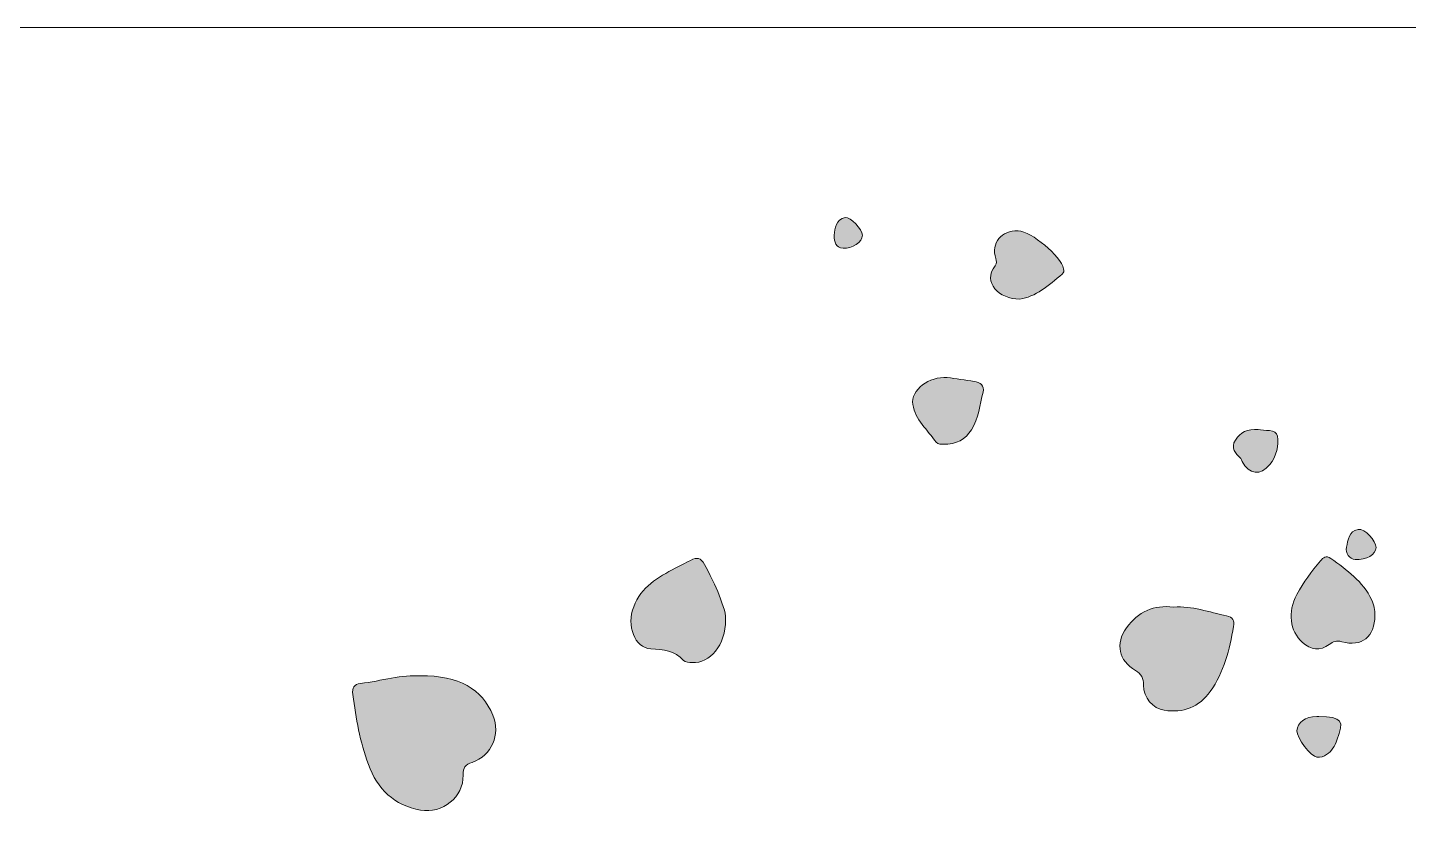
# Model space of a CAD drawing. Header units: inches. Extents: x 0 to 12, y -12 to 0.
# Drawn here: x 2.796 to 6.965, y -2.377 to 0 of the extents above; entities that cross this region are included whole.
import ezdxf

# ---------------------------------------------------------------- set-up
doc = ezdxf.new("R2010")
doc.units = ezdxf.units.IN
doc.header["$MEASUREMENT"] = 0
doc.layers.add('Layer 1', color=7, linetype='Continuous')

# ---------------------------------------------------------------- blocks, each defined once
blk = doc.blocks.new('block 2')
at = {"layer": 'Layer 1', "true_color": 0xffffff}
h = blk.add_hatch(color=7, dxfattribs=at)
h.dxf.hatch_style = 2
edge = h.paths.add_edge_path()
edge.add_spline(control_points=[(5.2578, -0.6666), (5.2856, -0.6688), (5.3169, -0.6468), (5.3162, -0.6273), (5.3156, -0.6099), (5.2806, -0.5706), (5.2646, -0.5739), (5.2357, -0.58), (5.2338, -0.6061), (5.2307, -0.6273), (5.2312, -0.6485), (5.2359, -0.665), (5.2578, -0.6666)], knot_values=[0, 0, 0, 0, 1, 1, 1, 2, 2, 2, 3, 3, 3, 4, 4, 4, 4], degree=3, periodic=1)
h = blk.add_hatch(color=7, dxfattribs=at)
h.dxf.hatch_style = 2
edge = h.paths.add_edge_path()
edge.add_spline(control_points=[(5.7918, -0.8203), (5.8376, -0.8141), (5.8787, -0.7792), (5.9198, -0.7445), (5.9242, -0.7408), (5.9254, -0.7353), (5.924, -0.7289), (5.915, -0.6893), (5.8271, -0.6159), (5.7862, -0.6142), (5.7357, -0.612), (5.7045, -0.6505), (5.7189, -0.6979), (5.7214, -0.7061), (5.7231, -0.7117), (5.717, -0.7196), (5.6779, -0.7698), (5.7285, -0.8207), (5.7918, -0.8203)], knot_values=[0, 0, 0, 0, 1, 1, 1, 2, 2, 2, 3, 3, 3, 4, 4, 4, 5, 5, 5, 6, 6, 6, 6], degree=3, periodic=1)
h = blk.add_hatch(color=7, dxfattribs=at)
h.dxf.hatch_style = 2
edge = h.paths.add_edge_path()
edge.add_spline(control_points=[(5.5391, -1.2529), (5.5434, -1.2593), (5.5582, -1.2585), (5.559, -1.2587), (5.6025, -1.2597), (5.6272, -1.2436), (5.6453, -1.2154), (5.6676, -1.1805), (5.671, -1.1399), (5.6805, -1.1012), (5.6855, -1.081), (5.6719, -1.0719), (5.6537, -1.0692), (5.6265, -1.065), (5.5994, -1.06), (5.5721, -1.0575), (5.5189, -1.0526), (5.4619, -1.0946), (5.4685, -1.1388), (5.4753, -1.1846), (5.5137, -1.2159), (5.5391, -1.2529)], knot_values=[0, 0, 0, 0, 1, 1, 1, 2, 2, 2, 3, 3, 3, 4, 4, 4, 5, 5, 5, 6, 6, 6, 7, 7, 7, 7], degree=3, periodic=1)
h = blk.add_hatch(color=7, dxfattribs=at)
h.dxf.hatch_style = 2
edge = h.paths.add_edge_path()
edge.add_spline(control_points=[(6.4591, -1.3019), (6.4613, -1.304), (6.4617, -1.3081), (6.4632, -1.3112), (6.4828, -1.3502), (6.5194, -1.3548), (6.5466, -1.3204), (6.5665, -1.2953), (6.5747, -1.2613), (6.57, -1.234), (6.5662, -1.2112), (6.5288, -1.2196), (6.5116, -1.2139), (6.479, -1.2119), (6.4574, -1.2227), (6.4427, -1.246), (6.4273, -1.2704), (6.4423, -1.2864), (6.4591, -1.3019)], knot_values=[0, 0, 0, 0, 1, 1, 1, 2, 2, 2, 3, 3, 3, 4, 4, 4, 5, 5, 5, 6, 6, 6, 6], degree=3, periodic=1)
h = blk.add_hatch(color=7, dxfattribs=at)
h.dxf.hatch_style = 2
edge = h.paths.add_edge_path()
edge.add_spline(control_points=[(6.804, -1.6072), (6.8393, -1.6087), (6.8663, -1.5919), (6.8673, -1.5709), (6.8682, -1.551), (6.8328, -1.5126), (6.813, -1.5161), (6.785, -1.5211), (6.7824, -1.5488), (6.7782, -1.5697), (6.7743, -1.5887), (6.7867, -1.6042), (6.804, -1.6072)], knot_values=[0, 0, 0, 0, 1, 1, 1, 2, 2, 2, 3, 3, 3, 4, 4, 4, 4], degree=3, periodic=1)
h = blk.add_hatch(color=7, dxfattribs=at)
h.dxf.hatch_style = 2
edge = h.paths.add_edge_path()
edge.add_spline(control_points=[(4.6773, -1.8771), (4.7155, -1.8794), (4.7491, -1.882), (4.7764, -1.9118), (4.7815, -1.9173), (4.7935, -1.9176), (4.8024, -1.9182), (4.8561, -1.9216), (4.9031, -1.8652), (4.9032, -1.7891), (4.9028, -1.7853), (4.9034, -1.7722), (4.8998, -1.7603), (4.8905, -1.7297), (4.8784, -1.7001), (4.8643, -1.6711), (4.8214, -1.5835), (4.8317, -1.5926), (4.7513, -1.6335), (4.6992, -1.66), (4.6484, -1.6899), (4.6256, -1.7495), (4.6037, -1.8067), (4.6279, -1.8741), (4.6773, -1.8771)], knot_values=[0, 0, 0, 0, 1, 1, 1, 2, 2, 2, 3, 3, 3, 4, 4, 4, 5, 5, 5, 6, 6, 6, 7, 7, 7, 8, 8, 8, 8], degree=3, periodic=1)
h = blk.add_hatch(color=7, dxfattribs=at)
h.dxf.hatch_style = 2
edge = h.paths.add_edge_path()
edge.add_spline(control_points=[(6.6451, -1.8573), (6.6707, -1.8804), (6.6979, -1.8839), (6.7261, -1.8635), (6.738, -1.8549), (6.7481, -1.8512), (6.7636, -1.8554), (6.8251, -1.872), (6.8634, -1.8408), (6.8637, -1.776), (6.8636, -1.7598), (6.8612, -1.7446), (6.8542, -1.7294), (6.8278, -1.6726), (6.7788, -1.6388), (6.7306, -1.6038), (6.7161, -1.5932), (6.7082, -1.6012), (6.6992, -1.6115), (6.6719, -1.6426), (6.6479, -1.6761), (6.6284, -1.7125), (6.5994, -1.7664), (6.6069, -1.8229), (6.6451, -1.8573)], knot_values=[0, 0, 0, 0, 1, 1, 1, 2, 2, 2, 3, 3, 3, 4, 4, 4, 5, 5, 5, 6, 6, 6, 7, 7, 7, 8, 8, 8, 8], degree=3, periodic=1)
h = blk.add_hatch(color=7, dxfattribs=at)
h.dxf.hatch_style = 2
edge = h.paths.add_edge_path()
edge.add_spline(control_points=[(6.2558, -1.751), (6.1968, -1.7432), (6.1487, -1.7644), (6.1136, -1.8137), (6.0796, -1.8614), (6.0902, -1.9132), (6.1407, -1.9422), (6.1593, -1.9529), (6.1649, -1.9658), (6.165, -1.9865), (6.1652, -2.0239), (6.1936, -2.0574), (6.2276, -2.0626), (6.285, -2.0713), (6.333, -2.0526), (6.3666, -2.0057), (6.4085, -1.9476), (6.4249, -1.8794), (6.437, -1.8099), (6.4401, -1.7918), (6.4346, -1.7811), (6.4162, -1.7774), (6.3634, -1.7666), (6.3124, -1.7463), (6.2558, -1.751)], knot_values=[0, 0, 0, 0, 1, 1, 1, 2, 2, 2, 3, 3, 3, 4, 4, 4, 5, 5, 5, 6, 6, 6, 7, 7, 7, 8, 8, 8, 8], degree=3, periodic=1)
h = blk.add_hatch(color=7, dxfattribs=at)
h.dxf.hatch_style = 2
edge = h.paths.add_edge_path()
edge.add_spline(control_points=[(3.8244, -2.226), (3.8518, -2.3007), (3.9028, -2.3495), (3.9819, -2.3641), (4.0484, -2.3763), (4.1123, -2.3241), (4.1106, -2.2585), (4.1099, -2.2352), (4.1169, -2.2271), (4.1379, -2.2199), (4.197, -2.1997), (4.2241, -2.1355), (4.2006, -2.0777), (4.1681, -1.9979), (4.0971, -1.9573), (3.9824, -1.9584), (3.9264, -1.9546), (3.8641, -1.9736), (3.8005, -1.9817), (3.7818, -1.984), (3.7746, -1.9936), (3.7775, -2.0152), (3.787, -2.087), (3.7994, -2.1579), (3.8244, -2.226)], knot_values=[0, 0, 0, 0, 1, 1, 1, 2, 2, 2, 3, 3, 3, 4, 4, 4, 5, 5, 5, 6, 6, 6, 7, 7, 7, 8, 8, 8, 8], degree=3, periodic=1)
h = blk.add_hatch(color=7, dxfattribs=at)
h.dxf.hatch_style = 2
edge = h.paths.add_edge_path()
edge.add_spline(control_points=[(6.6882, -2.0812), (6.6533, -2.0819), (6.6299, -2.099), (6.6285, -2.1248), (6.6273, -2.1456), (6.6708, -2.2028), (6.689, -2.2046), (6.6998, -2.2056), (6.7094, -2.2018), (6.7182, -2.1962), (6.7342, -2.1859), (6.7425, -2.1707), (6.7492, -2.1527), (6.7718, -2.0927), (6.7661, -2.0832), (6.6929, -2.0812), (6.6974, -2.0812), (6.6928, -2.0811), (6.6882, -2.0812)], knot_values=[0, 0, 0, 0, 1, 1, 1, 2, 2, 2, 3, 3, 3, 4, 4, 4, 5, 5, 5, 6, 6, 6, 6], degree=3, periodic=1)
at = {"layer": 'Layer 1', "lineweight": 0}
for points, knots in [([(5.2578, -0.6666), (5.2856, -0.6688), (5.3169, -0.6468), (5.3162, -0.6273), (5.3156, -0.6099), (5.2806, -0.5706), (5.2646, -0.5739), (5.2357, -0.58), (5.2338, -0.6061), (5.2307, -0.6273), (5.2312, -0.6485), (5.2359, -0.665), (5.2578, -0.6666)], [0, 0, 0, 0, 1, 1, 1, 2, 2, 2, 3, 3, 3, 4, 4, 4, 4]), ([(5.7918, -0.8203), (5.8376, -0.8141), (5.8787, -0.7792), (5.9198, -0.7445), (5.9242, -0.7408), (5.9254, -0.7353), (5.924, -0.7289), (5.915, -0.6893), (5.8271, -0.6159), (5.7862, -0.6142), (5.7357, -0.612), (5.7045, -0.6505), (5.7189, -0.6979), (5.7214, -0.7061), (5.7231, -0.7117), (5.717, -0.7196), (5.6779, -0.7698), (5.7285, -0.8207), (5.7918, -0.8203)], [0, 0, 0, 0, 1, 1, 1, 2, 2, 2, 3, 3, 3, 4, 4, 4, 5, 5, 5, 6, 6, 6, 6]), ([(5.5391, -1.2529), (5.5434, -1.2593), (5.5582, -1.2585), (5.559, -1.2587), (5.6025, -1.2597), (5.6272, -1.2436), (5.6453, -1.2154), (5.6676, -1.1805), (5.671, -1.1399), (5.6805, -1.1012), (5.6855, -1.081), (5.6719, -1.0719), (5.6537, -1.0692), (5.6265, -1.065), (5.5994, -1.06), (5.5721, -1.0575), (5.5189, -1.0526), (5.4619, -1.0946), (5.4685, -1.1388), (5.4753, -1.1846), (5.5137, -1.2159), (5.5391, -1.2529)], [0, 0, 0, 0, 1, 1, 1, 2, 2, 2, 3, 3, 3, 4, 4, 4, 5, 5, 5, 6, 6, 6, 7, 7, 7, 7]), ([(6.4591, -1.3019), (6.4613, -1.304), (6.4617, -1.3081), (6.4632, -1.3112), (6.4828, -1.3502), (6.5194, -1.3548), (6.5466, -1.3204), (6.5665, -1.2953), (6.5747, -1.2613), (6.57, -1.234), (6.5662, -1.2112), (6.5288, -1.2196), (6.5116, -1.2139), (6.479, -1.2119), (6.4574, -1.2227), (6.4427, -1.246), (6.4273, -1.2704), (6.4423, -1.2864), (6.4591, -1.3019)], [0, 0, 0, 0, 1, 1, 1, 2, 2, 2, 3, 3, 3, 4, 4, 4, 5, 5, 5, 6, 6, 6, 6]), ([(6.804, -1.6072), (6.8393, -1.6087), (6.8663, -1.5919), (6.8673, -1.5709), (6.8682, -1.551), (6.8328, -1.5126), (6.813, -1.5161), (6.785, -1.5211), (6.7824, -1.5488), (6.7782, -1.5697), (6.7743, -1.5887), (6.7867, -1.6042), (6.804, -1.6072)], [0, 0, 0, 0, 1, 1, 1, 2, 2, 2, 3, 3, 3, 4, 4, 4, 4]), ([(4.6773, -1.8771), (4.7155, -1.8794), (4.7491, -1.882), (4.7764, -1.9118), (4.7815, -1.9173), (4.7935, -1.9176), (4.8024, -1.9182), (4.8561, -1.9216), (4.9031, -1.8652), (4.9032, -1.7891), (4.9028, -1.7853), (4.9034, -1.7722), (4.8998, -1.7603), (4.8905, -1.7297), (4.8784, -1.7001), (4.8643, -1.6711), (4.8214, -1.5835), (4.8317, -1.5926), (4.7513, -1.6335), (4.6992, -1.66), (4.6484, -1.6899), (4.6256, -1.7495), (4.6037, -1.8067), (4.6279, -1.8741), (4.6773, -1.8771)], [0, 0, 0, 0, 1, 1, 1, 2, 2, 2, 3, 3, 3, 4, 4, 4, 5, 5, 5, 6, 6, 6, 7, 7, 7, 8, 8, 8, 8]), ([(6.6451, -1.8573), (6.6707, -1.8804), (6.6979, -1.8839), (6.7261, -1.8635), (6.738, -1.8549), (6.7481, -1.8512), (6.7636, -1.8554), (6.8251, -1.872), (6.8634, -1.8408), (6.8637, -1.776), (6.8636, -1.7598), (6.8612, -1.7446), (6.8542, -1.7294), (6.8278, -1.6726), (6.7788, -1.6388), (6.7306, -1.6038), (6.7161, -1.5932), (6.7082, -1.6012), (6.6992, -1.6115), (6.6719, -1.6426), (6.6479, -1.6761), (6.6284, -1.7125), (6.5994, -1.7664), (6.6069, -1.8229), (6.6451, -1.8573)], [0, 0, 0, 0, 1, 1, 1, 2, 2, 2, 3, 3, 3, 4, 4, 4, 5, 5, 5, 6, 6, 6, 7, 7, 7, 8, 8, 8, 8]), ([(6.2558, -1.751), (6.1968, -1.7432), (6.1487, -1.7644), (6.1136, -1.8137), (6.0796, -1.8614), (6.0902, -1.9132), (6.1407, -1.9422), (6.1593, -1.9529), (6.1649, -1.9658), (6.165, -1.9865), (6.1652, -2.0239), (6.1936, -2.0574), (6.2276, -2.0626), (6.285, -2.0713), (6.333, -2.0526), (6.3666, -2.0057), (6.4085, -1.9476), (6.4249, -1.8794), (6.437, -1.8099), (6.4401, -1.7918), (6.4346, -1.7811), (6.4162, -1.7774), (6.3634, -1.7666), (6.3124, -1.7463), (6.2558, -1.751)], [0, 0, 0, 0, 1, 1, 1, 2, 2, 2, 3, 3, 3, 4, 4, 4, 5, 5, 5, 6, 6, 6, 7, 7, 7, 8, 8, 8, 8]), ([(3.8244, -2.226), (3.8518, -2.3007), (3.9028, -2.3495), (3.9819, -2.3641), (4.0484, -2.3763), (4.1123, -2.3241), (4.1106, -2.2585), (4.1099, -2.2352), (4.1169, -2.2271), (4.1379, -2.2199), (4.197, -2.1997), (4.2241, -2.1355), (4.2006, -2.0777), (4.1681, -1.9979), (4.0971, -1.9573), (3.9824, -1.9584), (3.9264, -1.9546), (3.8641, -1.9736), (3.8005, -1.9817), (3.7818, -1.984), (3.7746, -1.9936), (3.7775, -2.0152), (3.787, -2.087), (3.7994, -2.1579), (3.8244, -2.226)], [0, 0, 0, 0, 1, 1, 1, 2, 2, 2, 3, 3, 3, 4, 4, 4, 5, 5, 5, 6, 6, 6, 7, 7, 7, 8, 8, 8, 8]), ([(6.6882, -2.0812), (6.6533, -2.0819), (6.6299, -2.099), (6.6285, -2.1248), (6.6273, -2.1456), (6.6708, -2.2028), (6.689, -2.2046), (6.6998, -2.2056), (6.7094, -2.2018), (6.7182, -2.1962), (6.7342, -2.1859), (6.7425, -2.1707), (6.7492, -2.1527), (6.7718, -2.0927), (6.7661, -2.0832), (6.6929, -2.0812), (6.6974, -2.0812), (6.6928, -2.0811), (6.6882, -2.0812)], [0, 0, 0, 0, 1, 1, 1, 2, 2, 2, 3, 3, 3, 4, 4, 4, 5, 5, 5, 6, 6, 6, 6])]:
    blk.add_open_spline(points, degree=3, knots=knots, dxfattribs=at)

msp = doc.modelspace()

# ---------------------------------------------------------------- linework, layer by layer
at = {"layer": 'Layer 1', "lineweight": 0}
msp.add_lwpolyline([(12, -12), (0, -12), (0, 0), (12, 0), (12, -12)], dxfattribs=at)

# ---------------------------------------------------------------- block references
at = {"layer": 'Layer 1'}
msp.add_blockref('block 2', (0, 0), dxfattribs=at)

doc.saveas('drawing.dxf')
